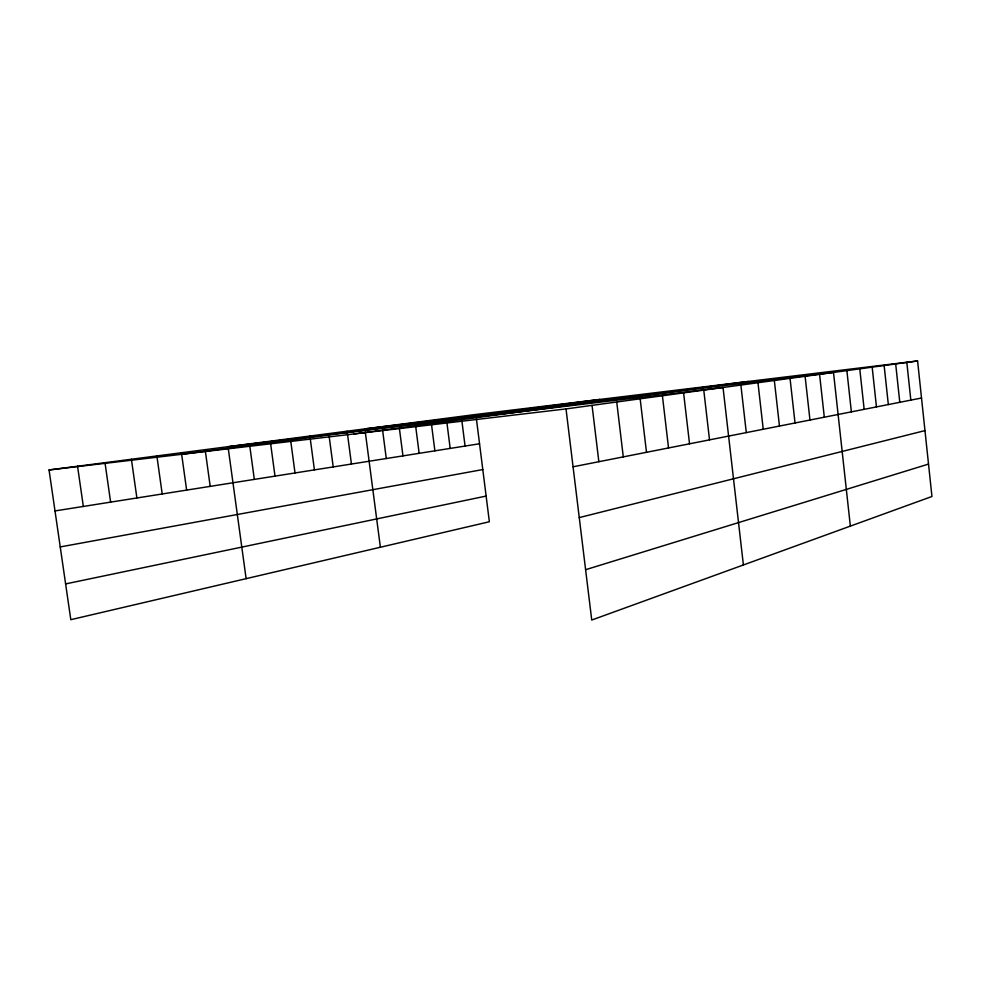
<?xml version="1.0" encoding="UTF-8"?>
<svg xmlns="http://www.w3.org/2000/svg" width="981" height="981" viewBox="0 0 981 981"><rect width="100%" height="100%" fill="white"/><g stroke="black" fill="none" stroke-linecap="round" stroke-linejoin="round"><path stroke-width="1.47" d="M585.608 569.703L928.517 464.087M579.256 517.6L924.973 430.61M65.604 583.916L486.135 496.067M573.063 466.797L921.515 398.016M60.233 546.932L482.799 469.556M54.997 510.929L479.55 443.768M566.012 408.918L917.591 360.959L931.95 496.484L591.739 620.041L566.012 408.918L49.05 469.96L70.804 619.685L489.36 521.745L476.41 418.85M354.129 433.933L748.282 381.462M182.883 454.154L599.881 399.439M49.05 469.96L475.859 414.46L917.591 360.959M364.883 428.893L833.494 372.437L850.355 526.11M228.021 446.686L723.022 387.495L743.39 564.958M77.548 466.257L83.336 506.441M131.405 459.243L136.886 497.968M104.992 462.689L110.62 502.125M156.874 455.932L162.208 493.97M205.336 451.125L210.204 486.38M181.436 452.744L186.635 490.108M249.493 443.89L254.324 479.39M228.23 448.194L246.121 578.655M270.486 442.713L274.999 476.128M309.898 436.042L314.411 469.887M290.805 441.56L295.023 472.965M365.263 431.824L380.383 547.239M347.115 431.199L351.431 464.038M329.187 436.606L333.209 466.919M399.463 428.955L402.958 455.883M382.529 429.678L386.281 458.519M431.53 424.65L434.89 450.831M415.736 426.772L419.145 453.32M461.867 420.8L465.068 446.061M446.931 422.811L450.181 448.415M616.73 402.002L623.291 456.888M592.046 405.361L598.851 461.708M662.408 395.772L668.539 447.949M640.152 398.801L646.491 452.302M683.585 392.878L689.533 443.804M703.769 390.119L709.521 439.868M774.34 380.493L779.466 426.061M757.97 382.737L763.23 429.261M740.876 385.067L746.296 432.609M805.107 376.299L809.963 420.04M790.036 378.359L795.027 422.983M846.873 370.61L851.373 411.861M819.576 374.325L824.31 417.207M884.139 365.521L888.332 404.577M872.17 367.152L876.462 406.919M859.761 368.844L864.151 409.347M906.824 362.43L910.834 400.125M895.678 363.951L899.785 402.308"/></g></svg>
